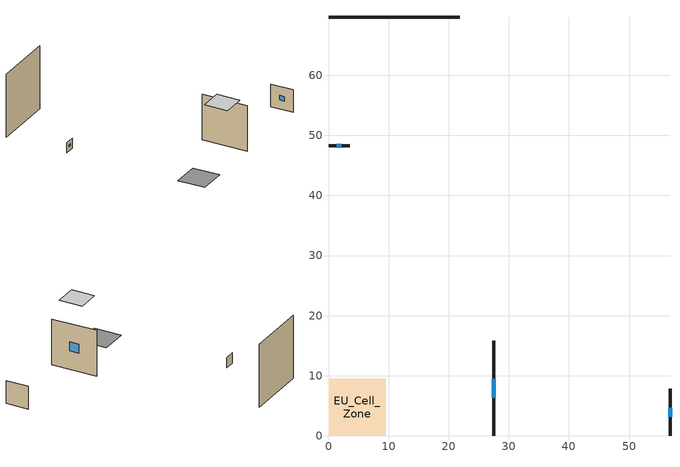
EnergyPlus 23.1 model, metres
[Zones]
EU_Cell_Zone
 floor othersidecoefficients (EU_ES.ME.SFH.04.Gen.ReEx.001.001_floor_1_Construction): 0,0 9.49,0 9.49,9.49 0,9.49 z0
 wall outside (EU_ES.ME.SFH.04.Gen.ReEx.001.001_wall_1_east_1_Construction): 27.47,0 27.47,15.83 z0:15.83
 wall outside (EU_ES.ME.SFH.04.Gen.ReEx.001.001_wall_1_north_2_Construction): 0,48.3 3.51,48.3 z0:3.51
 wall outside (EU_ES.ME.SFH.04.Gen.ReEx.001.001_wall_1_west_3_Construction): 56.81,7.85 56.81,0 z0:7.85
 wall othersidecoefficients (EU_ES.ME.SFH.04.Gen.ReEx.001.001_thermal_bridge_Construction): 21.87,69.66 0,69.66 z0:21.87
 window (EU_ES.ME.SFH.04.Gen.ReEx.001.001_window_east_1_Construction): 27.47,6.36 27.47,9.48 z6.36:9.48
 window (EU_ES.ME.SFH.04.Gen.ReEx.001.001_window_north_2_Construction): 1.41,48.3 2.1,48.3 z1.41:2.1
 window (EU_ES.ME.SFH.04.Gen.ReEx.001.001_window_west_3_Construction): 56.81,4.7 56.81,3.15 z3.15:4.7
 ceiling othersidecoefficients (EU_ES.ME.SFH.04.Gen.ReEx.001.001_roof_1_Construction): 14.49,0 22.47,0 22.47,7.98 14.49,7.98 z20
[Building]
EU Step8 Campaign Cell: North Axis=0; Terrain=City; Solar Distribution=FullExterior
[Site:Location]
Madrid: Latitude=40.5; Longitude=-3.5; Time Zone=1; Elevation=609
[SizingPeriod:WeatherFileDays]
AnnualSizingPeriod: Begin Month=1; Begin Day of Month=1; End Month=12; End Day of Month=31; Use Weather File Daylight Saving Period=No; Use Weather File Rain and Snow Indicators=No
[MATERIAL]
EU_InternalMass_Material: Roughness=MediumRough; Thickness=0.1; Conductivity=1; Density=1800; Specific Heat=900; Thermal Absorptance=0.9; Solar Absorptance=0.7; Visible Absorptance=0.7
[MATERIAL:NOMASS] Roughness=MediumRough; Thermal Absorptance=0.9; Solar Absorptance=0.7; Visible Absorptance=0.7
Name | Thermal Resistance
EU_ES.ME.SFH.04.Gen.ReEx.001.001_floor_1_NoMass | 1.47059
EU_ES.ME.SFH.04.Gen.ReEx.001.001_roof_1_NoMass | 0.29976
EU_ES.ME.SFH.04.Gen.ReEx.001.001_wall_1_east_1_NoMass; EU_ES.ME.SFH.04.Gen.ReEx.001.001_wall_1_north_2_NoMass; EU_ES.ME.SFH.04.Gen.ReEx.001.001_wall_1_west_3_NoMass | 0.93985
EU_ES.ME.SFH.04.Gen.ReEx.001.001_thermal_bridge_NoMass | 8.33333
[WINDOWMATERIAL:SIMPLEGLAZINGSYSTEM] UFactor=3.672; Solar Heat Gain Coefficient=0.85; Visible Transmittance=0.85
EU_ES.ME.SFH.04.Gen.ReEx.001.001_window_east_1_SimpleGlazing; EU_ES.ME.SFH.04.Gen.ReEx.001.001_window_north_2_SimpleGlazing; EU_ES.ME.SFH.04.Gen.ReEx.001.001_window_west_3_SimpleGlazing
[CONSTRUCTION]
EU_ES.ME.SFH.04.Gen.ReEx.001.001_floor_1_Construction: EU_ES.ME.SFH.04.Gen.ReEx.001.001_floor_1_NoMass
EU_ES.ME.SFH.04.Gen.ReEx.001.001_roof_1_Construction: EU_ES.ME.SFH.04.Gen.ReEx.001.001_roof_1_NoMass
EU_ES.ME.SFH.04.Gen.ReEx.001.001_wall_1_east_1_Construction: EU_ES.ME.SFH.04.Gen.ReEx.001.001_wall_1_east_1_NoMass
EU_ES.ME.SFH.04.Gen.ReEx.001.001_window_east_1_Construction: EU_ES.ME.SFH.04.Gen.ReEx.001.001_window_east_1_SimpleGlazing
EU_ES.ME.SFH.04.Gen.ReEx.001.001_wall_1_north_2_Construction: EU_ES.ME.SFH.04.Gen.ReEx.001.001_wall_1_north_2_NoMass
EU_ES.ME.SFH.04.Gen.ReEx.001.001_window_north_2_Construction: EU_ES.ME.SFH.04.Gen.ReEx.001.001_window_north_2_SimpleGlazing
EU_ES.ME.SFH.04.Gen.ReEx.001.001_wall_1_west_3_Construction: EU_ES.ME.SFH.04.Gen.ReEx.001.001_wall_1_west_3_NoMass
EU_ES.ME.SFH.04.Gen.ReEx.001.001_window_west_3_Construction: EU_ES.ME.SFH.04.Gen.ReEx.001.001_window_west_3_SimpleGlazing
EU_ES.ME.SFH.04.Gen.ReEx.001.001_thermal_bridge_Construction: EU_ES.ME.SFH.04.Gen.ReEx.001.001_thermal_bridge_NoMass
EU_InternalMass_Construction: EU_InternalMass_Material
[ZONE]
EU_Cell_Zone: Type=1; Multiplier=1; Ceiling Height=1.36364; Volume=465; Floor Area=170.5; Part of Total Floor Area=Yes
[INTERNALMASS]
EU_Cell_Zone_EU_InternalMass: Construction=EU_InternalMass_Construction; Zone or ZoneList=EU_Cell_Zone; Surface Area=170.5
[SURFACEPROPERTY:OTHERSIDECOEFFICIENTS] Combined ConvectiveRadiative Film Coefficient=0; Constant Temperature=0; Constant Temperature Coefficient=0; Ground Temperature Coefficient=0; Wind Speed Coefficient=0; Sinusoidal Variation of Constant Temperature Coefficient=No; Period of Sinusoidal Variation=24; Previous Other Side Temperature Coefficient=0
Name | External DryBulb Temperature Coefficient | Zone Air Temperature Coefficient
EU_ES.ME.SFH.04.Gen.ReEx.001.001_floor_1_b0.5 | 0.5 | 0.5
EU_ES.ME.SFH.04.Gen.ReEx.001.001_roof_1_b1; EU_ES.ME.SFH.04.Gen.ReEx.001.001_wall_1_east_1_b1; EU_ES.ME.SFH.04.Gen.ReEx.001.001_wall_1_north_2_b1; EU_ES.ME.SFH.04.Gen.ReEx.001.001_wall_1_west_3_b1; EU_ES.ME.SFH.04.Gen.ReEx.001.001_thermal_bridge_b1 | 1 | 0
[OTHEREQUIPMENT]
EU_Step8_InternalGain_es__ES.ME.SFH.04.Gen.ReEx.001.001__f100_f100: Fuel Type=Electricity; Zone or ZoneList or Space or SpaceList=EU_Cell_Zone; Schedule=EU_Step8_GainSchedule_es__ES.ME.SFH.04.Gen.ReEx.001.001__f100_f100; Design Level Calculation Method=Watts/Area; Power per Zone Floor Area=1; Fraction Latent=0; Fraction Radiant=0; Fraction Lost=0; Carbon Dioxide Generation Rate=0; EndUse Subcategory=EU_Step8_InternalGains
[ZONEVENTILATION:DESIGNFLOWRATE]
EU_ConstantAir_EU_Cell_Zone: Zone or ZoneList or Space or SpaceList=EU_Cell_Zone; Schedule=EU_AlwaysOn; Design Flow Rate Calculation Method=AirChanges/Hour; Air Changes per Hour=0.48; Ventilation Type=Natural; Fan Pressure Rise=0; Fan Total Efficiency=1; Constant Term Coefficient=1; Temperature Term Coefficient=0; Velocity Term Coefficient=0; Velocity Squared Term Coefficient=0; Minimum Indoor Temperature=-100; Maximum Indoor Temperature=100; Delta Temperature=-100; Minimum Outdoor Temperature=-100; Maximum Outdoor Temperature=100; Maximum Wind Speed=40
[HVACTEMPLATE:THERMOSTAT]
EU_HeatOnly_EU_Cell_Zone: Constant Heating Setpoint=20; Constant Cooling Setpoint=50
[HVACTEMPLATE:ZONE:IDEALLOADSAIRSYSTEM]
EU_Cell_Zone: Template Thermostat=EU_HeatOnly_EU_Cell_Zone; System Availability Schedule=EU_AlwaysOn; Maximum Heating Supply Air Temperature=50; Minimum Cooling Supply Air Temperature=13; Maximum Heating Supply Air Humidity Ratio=0.0156; Minimum Cooling Supply Air Humidity Ratio=0.0077; Heating Limit=NoLimit; Cooling Limit=NoLimit; Heating Availability Schedule=EU_AlwaysOn; Cooling Availability Schedule=EU_CoolingOff; Dehumidification Control Type=ConstantSensibleHeatRatio; Cooling Sensible Heat Ratio=0.7; Dehumidification Setpoint=60; Humidification Control Type=None; Humidification Setpoint=30; Outdoor Air Method=None; Outdoor Air Flow Rate per Person=0.00944; Outdoor Air Flow Rate per Zone Floor Area=0; Outdoor Air Flow Rate per Zone=0; Demand Controlled Ventilation Type=None; Outdoor Air Economizer Type=NoEconomizer; Heat Recovery Type=None; Sensible Heat Recovery Effectiveness=0.7; Latent Heat Recovery Effectiveness=0.65
[SIZING:ZONE]
EU_Cell_Zone: Zone Cooling Design Supply Air Temperature Input Method=SupplyAirTemperature; Zone Cooling Design Supply Air Temperature=13; Zone Heating Design Supply Air Temperature Input Method=SupplyAirTemperature; Zone Heating Design Supply Air Temperature=50; Zone Cooling Design Supply Air Humidity Ratio=0.008; Zone Heating Design Supply Air Humidity Ratio=0.008; Cooling Design Air Flow Method=DesignDay; Cooling Design Air Flow Rate=0; Cooling Minimum Air Flow per Zone Floor Area=0.000762; Cooling Minimum Air Flow=0; Cooling Minimum Air Flow Fraction=0.2; Heating Design Air Flow Method=DesignDay; Heating Design Air Flow Rate=0; Heating Maximum Air Flow per Zone Floor Area=0.002032; Heating Maximum Air Flow=0.141576; Heating Maximum Air Flow Fraction=0.3; Account for Dedicated Outdoor Air System=No; Dedicated Outdoor Air System Control Strategy=NeutralSupplyAir; Dedicated Outdoor Air Low Setpoint Temperature for Design=autosize; Dedicated Outdoor Air High Setpoint Temperature for Design=autosize; Zone Load Sizing Method=Sensible Load Only No Latent Load; Zone Latent Cooling Design Supply Air Humidity Ratio Input Method=HumidityRatioDifference; Zone Cooling Design Supply Air Humidity Ratio Difference=0.005; Zone Latent Heating Design Supply Air Humidity Ratio Input Method=HumidityRatioDifference; Zone Humidification Design Supply Air Humidity Ratio Difference=0.005
[SCHEDULE:CONSTANT]
Name | Hourly Value
EU_AlwaysOn | 1
EU_CoolingOff | 0
[SCHEDULE:FILE]
EU_Step8_GainSchedule_es__ES.ME.SFH.04.Gen.ReEx.001.001__f100_f100: File=C:\Users\o_iseri\Desktop\OpenUBEM\openubem\outputs\eu_certified_rerun_2026-08-28\rep2\schedules\es__ES.ME.SFH.04.Gen.ReEx.001.001__f100.csv; Column Number=1; Rows to Skip at Top=0; Number of Hours of Data=8760; Column Separator=Comma; Interpolate to Timestep=No; Minutes per Item=60; Adjust Schedule for Daylight Savings=Yes
